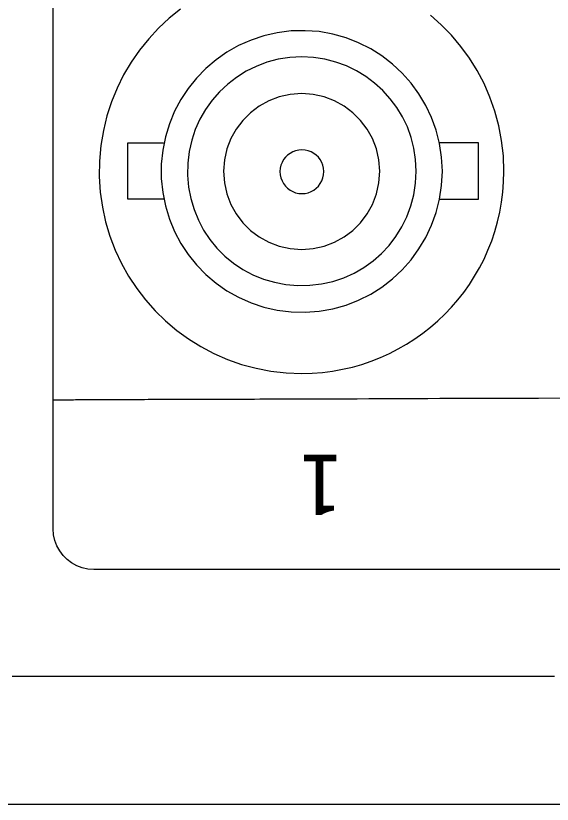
# Model space of a CAD drawing. Units: millimetres on the paper. Extents: x -139 to 141, y -98 to 91.
# Drawn here: x -2.56 to 1.77, y 48.27 to 54.63 of the extents above; entities that cross this region are included whole.
import ezdxf
from ezdxf.enums import TextEntityAlignment as Align

# ---------------------------------------------------------------- set-up
doc = ezdxf.new("R2010")
doc.units = ezdxf.units.MM
doc.layers.add('0-1_外形線', color=4, linetype='Continuous')
doc.styles.add('ＭＳ ゴシック', font='')
doc.styles.get('ＭＳ ゴシック').set_extended_font_data('MS Gothic')

msp = doc.modelspace()

# ---------------------------------------------------------------- linework, layer by layer
at = {"layer": '0-1_外形線'}
for p, q in [((-1.651, 53.605), (-1.363, 53.605)), ((-1.651, 53.15), (-1.651, 53.605)), ((1.18, 53.605), (0.865, 53.605)), ((1.18, 53.15), (1.18, 53.605)), ((-1.363, 53.15), (-1.651, 53.15)), ((0.865, 53.15), (1.18, 53.15)), ((-43.421, 48.266), (31.159, 48.266))]:
    msp.add_line(p, q, dxfattribs=at)
for points in [[(-2.254, 52.496), (-2.254, 52.541), (-2.254, 52.587), (-2.254, 52.678), (-2.254, 52.771), (-2.254, 52.865), (-2.254, 52.96), (-2.254, 53.056), (-2.254, 53.153), (-2.254, 53.251), (-2.254, 53.35), (-2.254, 53.45), (-2.254, 53.551), (-2.254, 53.652), (-2.254, 53.754), (-2.254, 53.856), (-2.254, 53.959), (-2.254, 54.063), (-2.254, 54.167), (-2.254, 54.272), (-2.254, 54.377), (-2.254, 54.587), (-2.254, 54.799)], [(-1.225, 54.683), (-1.317, 54.609), (-1.403, 54.529), (-1.483, 54.443), (-1.557, 54.351), (-1.624, 54.254), (-1.685, 54.152), (-1.738, 54.046), (-1.783, 53.935), (-1.82, 53.821), (-1.849, 53.703), (-1.869, 53.581), (-1.88, 53.457), (-1.882, 53.331), (-1.874, 53.206), (-1.857, 53.084), (-1.831, 52.965)], [(1.168, 54.187), (1.106, 54.287), (1.037, 54.382), (0.961, 54.472), (0.879, 54.556), (0.791, 54.635)], [(0.888, 53.375), (0.882, 53.488), (0.866, 53.599), (0.838, 53.706), (0.801, 53.808), (0.755, 53.906), (0.699, 53.999), (0.635, 54.086), (0.564, 54.166), (0.486, 54.239), (0.4, 54.305), (0.309, 54.363), (0.212, 54.412), (0.111, 54.451), (0.004, 54.481), (-0.106, 54.501), (-0.219, 54.509), (-0.334, 54.507), (-0.445, 54.492), (-0.553, 54.468), (-0.657, 54.433), (-0.757, 54.388), (-0.851, 54.335), (-0.939, 54.273), (-1.021, 54.204), (-1.096, 54.127), (-1.163, 54.043), (-1.223, 53.953), (-1.274, 53.858), (-1.315, 53.757), (-1.348, 53.653), (-1.37, 53.544), (-1.381, 53.432), (-1.381, 53.317), (-1.37, 53.204), (-1.348, 53.095), (-1.315, 52.989), (-1.274, 52.888), (-1.223, 52.792), (-1.163, 52.702)], [(-0.248, 54.298), (-0.344, 54.293), (-0.438, 54.278), (-0.528, 54.254), (-0.614, 54.221), (-0.696, 54.181), (-0.774, 54.132), (-0.845, 54.077), (-0.911, 54.015), (-0.971, 53.947), (-1.024, 53.873), (-1.069, 53.794), (-1.107, 53.711), (-1.136, 53.624), (-1.157, 53.533), (-1.168, 53.439), (-1.17, 53.342), (-1.162, 53.246), (-1.144, 53.154), (-1.117, 53.065), (-1.082, 52.98), (-1.04, 52.899), (-0.989, 52.824), (-0.932, 52.754), (-0.868, 52.69), (-0.798, 52.633), (-0.723, 52.582), (-0.642, 52.539), (-0.557, 52.504), (-0.468, 52.478), (-0.376, 52.46), (-0.28, 52.452), (-0.183, 52.454), (-0.088, 52.465), (0.004, 52.486), (0.092, 52.515), (0.175, 52.553), (0.254, 52.598), (0.328, 52.651), (0.396, 52.711)], [(0.396, 52.711), (0.458, 52.776), (0.513, 52.848), (0.561, 52.925), (0.602, 53.007), (0.634, 53.094), (0.658, 53.184), (0.672, 53.278), (0.677, 53.375), (0.672, 53.468), (0.658, 53.56), (0.636, 53.648), (0.605, 53.732), (0.566, 53.813), (0.52, 53.889), (0.466, 53.96), (0.407, 54.026), (0.341, 54.085), (0.27, 54.139), (0.194, 54.185), (0.113, 54.224), (0.028, 54.256), (-0.061, 54.279), (-0.153, 54.293), (-0.248, 54.298)], [(-0.248, 51.743), (-0.164, 51.745), (-0.081, 51.751), (0.001, 51.762), (0.082, 51.776), (0.161, 51.794), (0.238, 51.816), (0.314, 51.842), (0.388, 51.871), (0.46, 51.904), (0.531, 51.94), (0.599, 51.979), (0.665, 52.021), (0.729, 52.067), (0.791, 52.115), (0.85, 52.166), (0.907, 52.22), (0.961, 52.277), (1.012, 52.336), (1.061, 52.397), (1.106, 52.461), (1.148, 52.527), (1.188, 52.596), (1.224, 52.666), (1.256, 52.738), (1.286, 52.812), (1.311, 52.888), (1.333, 52.965), (1.351, 53.044), (1.366, 53.125), (1.376, 53.206), (1.382, 53.289), (1.385, 53.373), (1.38, 53.499), (1.366, 53.622), (1.343, 53.742), (1.311, 53.859), (1.271, 53.973), (1.224, 54.082), (1.168, 54.187)], [(-0.248, 54.001), (-0.34, 53.994), (-0.429, 53.974), (-0.513, 53.942), (-0.59, 53.899), (-0.661, 53.847), (-0.723, 53.785), (-0.777, 53.715), (-0.82, 53.638), (-0.852, 53.555), (-0.872, 53.467), (-0.879, 53.375)], [(0.382, 53.375), (0.375, 53.467), (0.355, 53.555), (0.323, 53.638), (0.281, 53.715), (0.227, 53.785), (0.165, 53.847), (0.095, 53.899), (0.018, 53.942), (-0.066, 53.974), (-0.155, 53.994), (-0.248, 54.001)], [(-0.246, 53.547), (-0.272, 53.545), (-0.297, 53.54), (-0.32, 53.531), (-0.342, 53.519), (-0.362, 53.504), (-0.379, 53.487), (-0.394, 53.468), (-0.406, 53.446), (-0.415, 53.423), (-0.421, 53.399), (-0.423, 53.373)], [(-0.069, 53.373), (-0.071, 53.399), (-0.077, 53.423), (-0.086, 53.446), (-0.098, 53.468), (-0.112, 53.487), (-0.13, 53.504), (-0.15, 53.519), (-0.171, 53.531), (-0.195, 53.54), (-0.22, 53.545), (-0.246, 53.547), (-0.272, 53.545), (-0.297, 53.54), (-0.32, 53.531), (-0.342, 53.519), (-0.362, 53.504), (-0.379, 53.487), (-0.394, 53.468), (-0.406, 53.446), (-0.415, 53.423), (-0.421, 53.399), (-0.423, 53.373)], [(-0.069, 53.373), (-0.071, 53.399), (-0.077, 53.423), (-0.086, 53.446), (-0.098, 53.468), (-0.112, 53.487), (-0.13, 53.504), (-0.15, 53.519), (-0.171, 53.531), (-0.195, 53.54), (-0.22, 53.545), (-0.246, 53.547)], [(-1.163, 52.702), (-1.096, 52.619), (-1.021, 52.542), (-0.939, 52.472), (-0.851, 52.41), (-0.757, 52.357), (-0.657, 52.313), (-0.553, 52.278), (-0.445, 52.253), (-0.334, 52.239), (-0.219, 52.236), (-0.106, 52.245), (0.004, 52.264), (0.111, 52.294), (0.212, 52.334), (0.309, 52.382), (0.4, 52.44), (0.486, 52.506), (0.564, 52.579), (0.635, 52.66), (0.699, 52.747), (0.755, 52.84), (0.801, 52.938), (0.838, 53.041), (0.866, 53.149), (0.882, 53.26), (0.888, 53.375)], [(-0.879, 53.375), (-0.872, 53.281), (-0.852, 53.191), (-0.82, 53.107), (-0.777, 53.03), (-0.723, 52.959), (-0.661, 52.897), (-0.59, 52.844), (-0.513, 52.801), (-0.429, 52.77), (-0.34, 52.75), (-0.248, 52.743)], [(-0.423, 53.373), (-0.421, 53.346), (-0.415, 53.321), (-0.406, 53.297), (-0.394, 53.275), (-0.379, 53.255), (-0.362, 53.238), (-0.342, 53.222), (-0.32, 53.21), (-0.297, 53.201), (-0.272, 53.196), (-0.246, 53.194), (-0.22, 53.196), (-0.195, 53.201), (-0.171, 53.21), (-0.15, 53.222), (-0.13, 53.238), (-0.112, 53.255), (-0.098, 53.275), (-0.086, 53.297), (-0.077, 53.321), (-0.071, 53.346), (-0.069, 53.373)], [(-0.423, 53.373), (-0.421, 53.346), (-0.415, 53.321), (-0.406, 53.297), (-0.394, 53.275), (-0.379, 53.255), (-0.362, 53.238), (-0.342, 53.222), (-0.32, 53.21), (-0.297, 53.201), (-0.272, 53.196), (-0.246, 53.194)], [(-0.248, 52.743), (-0.155, 52.75), (-0.066, 52.77), (0.018, 52.801), (0.095, 52.844), (0.165, 52.897), (0.227, 52.959), (0.281, 53.03), (0.323, 53.107), (0.355, 53.191), (0.375, 53.281), (0.382, 53.375)], [(-0.246, 53.194), (-0.22, 53.196), (-0.195, 53.201), (-0.171, 53.21), (-0.15, 53.222), (-0.13, 53.238), (-0.112, 53.255), (-0.098, 53.275), (-0.086, 53.297), (-0.077, 53.321), (-0.071, 53.346), (-0.069, 53.373)], [(-1.831, 52.965), (-1.796, 52.85), (-1.754, 52.738), (-1.703, 52.631), (-1.645, 52.527), (-1.58, 52.429), (-1.509, 52.336), (-1.43, 52.248), (-1.346, 52.166), (-1.256, 52.09), (-1.161, 52.021), (-1.061, 51.959), (-0.956, 51.904), (-0.846, 51.856), (-0.733, 51.816), (-0.616, 51.785), (-0.496, 51.762), (-0.373, 51.748), (-0.248, 51.743)], [(-2.254, 51.055), (-2.254, 51.083), (-2.254, 51.111), (-2.254, 51.14), (-2.254, 51.169), (-2.254, 51.199), (-2.254, 51.229), (-2.254, 51.26), (-2.254, 51.292), (-2.254, 51.324), (-2.254, 51.356), (-2.254, 51.389), (-2.254, 51.423), (-2.254, 51.457), (-2.254, 51.492), (-2.254, 51.527), (-2.254, 51.562), (-2.254, 51.598), (-2.254, 51.635), (-2.254, 51.671), (-2.254, 51.709), (-2.254, 51.747), (-2.254, 51.785), (-2.254, 51.824), (-2.254, 51.863), (-2.254, 51.902), (-2.254, 51.942), (-2.254, 51.982), (-2.254, 52.023), (-2.254, 52.064), (-2.254, 52.106), (-2.254, 52.148), (-2.254, 52.19), (-2.254, 52.233), (-2.254, 52.276), (-2.254, 52.319), (-2.254, 52.363), (-2.254, 52.407), (-2.254, 52.451), (-2.254, 52.496)], [(-0.249, 51.538), (-0.161, 51.538), (-0.072, 51.538), (0.018, 51.539), (0.109, 51.539), (0.2, 51.539), (0.293, 51.54), (0.387, 51.54), (0.482, 51.54), (0.577, 51.541), (0.673, 51.541), (0.77, 51.541), (0.867, 51.542), (0.966, 51.542), (1.064, 51.542), (1.163, 51.543), (1.263, 51.543), (1.363, 51.543), (1.463, 51.544), (1.664, 51.544), (1.867, 51.545)], [(-2.254, 51.531), (-2.254, 51.531), (-2.253, 51.531), (-2.251, 51.531), (-2.248, 51.531), (-2.245, 51.531), (-2.24, 51.531), (-2.235, 51.531), (-2.229, 51.531), (-2.223, 51.531), (-2.216, 51.531), (-2.208, 51.531), (-2.199, 51.531), (-2.19, 51.531), (-2.18, 51.531), (-2.169, 51.531), (-2.157, 51.531), (-2.145, 51.531), (-2.132, 51.531), (-2.118, 51.531), (-2.104, 51.531), (-2.089, 51.531), (-2.074, 51.532), (-2.057, 51.532), (-2.041, 51.532), (-2.023, 51.532), (-2.005, 51.532), (-1.986, 51.532), (-1.967, 51.532), (-1.947, 51.532), (-1.926, 51.532), (-1.905, 51.532), (-1.883, 51.532), (-1.86, 51.532), (-1.837, 51.532), (-1.814, 51.532), (-1.789, 51.532), (-1.765, 51.533), (-1.739, 51.533), (-1.713, 51.533)], [(-2.254, 50.519), (-2.254, 50.522), (-2.254, 50.53), (-2.254, 50.544), (-2.254, 50.562), (-2.254, 50.585), (-2.254, 50.612), (-2.254, 50.643), (-2.254, 50.677), (-2.254, 50.754), (-2.254, 50.839), (-2.254, 50.931), (-2.254, 51.025), (-2.254, 51.119), (-2.254, 51.211), (-2.254, 51.296), (-2.254, 51.373), (-2.254, 51.407), (-2.254, 51.438), (-2.254, 51.465), (-2.254, 51.487), (-2.254, 51.506), (-2.254, 51.52), (-2.254, 51.528), (-2.254, 51.531)], [(-1.713, 51.533), (-1.687, 51.533), (-1.66, 51.533), (-1.632, 51.533), (-1.604, 51.533), (-1.576, 51.533), (-1.547, 51.533), (-1.517, 51.533), (-1.487, 51.534), (-1.456, 51.534), (-1.425, 51.534), (-1.394, 51.534), (-1.361, 51.534), (-1.329, 51.534), (-1.296, 51.534), (-1.262, 51.534), (-1.228, 51.534), (-1.194, 51.535), (-1.159, 51.535), (-1.124, 51.535), (-1.088, 51.535), (-1.052, 51.535), (-1.015, 51.535), (-0.978, 51.535), (-0.941, 51.535), (-0.903, 51.536), (-0.865, 51.536), (-0.826, 51.536), (-0.787, 51.536), (-0.748, 51.536), (-0.708, 51.536), (-0.668, 51.536), (-0.628, 51.536), (-0.587, 51.537), (-0.546, 51.537), (-0.504, 51.537), (-0.463, 51.537), (-0.42, 51.537), (-0.335, 51.537), (-0.249, 51.538)], [(-2.254, 50.489), (-2.254, 50.49), (-2.254, 50.491), (-2.254, 50.493), (-2.254, 50.496), (-2.254, 50.5), (-2.254, 50.504), (-2.254, 50.509), (-2.254, 50.515), (-2.254, 50.522), (-2.254, 50.53), (-2.254, 50.538), (-2.254, 50.547), (-2.254, 50.557), (-2.254, 50.568), (-2.254, 50.579), (-2.254, 50.591), (-2.254, 50.604), (-2.254, 50.617), (-2.254, 50.631), (-2.254, 50.646), (-2.254, 50.662), (-2.254, 50.678), (-2.254, 50.695), (-2.254, 50.713), (-2.254, 50.731), (-2.254, 50.75), (-2.254, 50.77), (-2.254, 50.79), (-2.254, 50.811), (-2.254, 50.833), (-2.254, 50.855), (-2.254, 50.878), (-2.254, 50.901), (-2.254, 50.925), (-2.254, 50.95), (-2.254, 50.976), (-2.254, 51.001), (-2.254, 51.028), (-2.254, 51.055)], [(-1.926, 50.16), (-1.974, 50.164), (-2.021, 50.174), (-2.064, 50.191), (-2.105, 50.214), (-2.141, 50.242), (-2.174, 50.274), (-2.201, 50.311), (-2.224, 50.351), (-2.24, 50.395), (-2.251, 50.441), (-2.254, 50.489)], [(-1.583, 50.16), (-1.603, 50.16), (-1.623, 50.16), (-1.642, 50.16), (-1.66, 50.16), (-1.678, 50.16), (-1.696, 50.16), (-1.712, 50.16), (-1.729, 50.16), (-1.744, 50.16), (-1.759, 50.16), (-1.774, 50.16), (-1.787, 50.16), (-1.801, 50.16), (-1.813, 50.16), (-1.825, 50.16), (-1.836, 50.16), (-1.847, 50.16), (-1.857, 50.16), (-1.866, 50.16), (-1.875, 50.16), (-1.883, 50.16), (-1.891, 50.16), (-1.897, 50.16), (-1.903, 50.16), (-1.909, 50.16), (-1.913, 50.16), (-1.917, 50.16), (-1.92, 50.16), (-1.923, 50.16), (-1.925, 50.16), (-1.926, 50.16), (-1.926, 50.16)], [(-0.309, 50.16), (-0.385, 50.16), (-0.46, 50.16), (-0.534, 50.16), (-0.571, 50.16), (-0.607, 50.16), (-0.642, 50.16), (-0.678, 50.16), (-0.712, 50.16), (-0.747, 50.16), (-0.781, 50.16), (-0.815, 50.16), (-0.848, 50.16), (-0.881, 50.16), (-0.914, 50.16), (-0.946, 50.16), (-0.978, 50.16), (-1.009, 50.16), (-1.04, 50.16), (-1.071, 50.16), (-1.101, 50.16), (-1.131, 50.16), (-1.16, 50.16), (-1.189, 50.16), (-1.217, 50.16), (-1.245, 50.16), (-1.272, 50.16), (-1.299, 50.16), (-1.326, 50.16), (-1.351, 50.16), (-1.377, 50.16), (-1.402, 50.16), (-1.426, 50.16), (-1.45, 50.16), (-1.474, 50.16), (-1.496, 50.16), (-1.519, 50.16), (-1.541, 50.16), (-1.562, 50.16), (-1.583, 50.16)], [(1.882, 50.16), (1.695, 50.16), (1.509, 50.16), (1.324, 50.16), (1.232, 50.16), (1.141, 50.16), (1.049, 50.16), (0.959, 50.16), (0.869, 50.16), (0.779, 50.16), (0.69, 50.16), (0.602, 50.16), (0.515, 50.16), (0.428, 50.16), (0.342, 50.16), (0.257, 50.16), (0.173, 50.16), (0.09, 50.16), (0.008, 50.16), (-0.073, 50.16), (-0.153, 50.16), (-0.231, 50.16), (-0.309, 50.16)], [(-2.555, 49.298), (-2.585, 49.298)], [(-1.305, 49.298), (-1.339, 49.298), (-1.374, 49.298), (-1.408, 49.298), (-1.442, 49.298), (-1.476, 49.298), (-1.509, 49.298), (-1.543, 49.298), (-1.577, 49.298), (-1.61, 49.298), (-1.643, 49.298), (-1.677, 49.298), (-1.71, 49.298), (-1.743, 49.298), (-1.775, 49.298), (-1.808, 49.298), (-1.841, 49.298), (-1.873, 49.298), (-1.906, 49.298), (-1.938, 49.298), (-1.97, 49.298), (-2.002, 49.298), (-2.034, 49.298), (-2.065, 49.298), (-2.097, 49.298), (-2.128, 49.298), (-2.16, 49.298), (-2.191, 49.298), (-2.222, 49.298), (-2.253, 49.298), (-2.284, 49.298), (-2.314, 49.298), (-2.345, 49.298), (-2.375, 49.298), (-2.406, 49.298), (-2.436, 49.298), (-2.466, 49.298), (-2.496, 49.298), (-2.525, 49.298), (-2.555, 49.298)], [(0.124, 49.298), (0.086, 49.298), (0.047, 49.298), (0.009, 49.298), (-0.03, 49.298), (-0.068, 49.298), (-0.106, 49.298), (-0.144, 49.298), (-0.182, 49.298), (-0.22, 49.298), (-0.258, 49.298), (-0.296, 49.298), (-0.333, 49.298), (-0.371, 49.298), (-0.408, 49.298), (-0.445, 49.298), (-0.482, 49.298), (-0.519, 49.298), (-0.556, 49.298), (-0.593, 49.298), (-0.629, 49.298), (-0.666, 49.298), (-0.703, 49.298), (-0.739, 49.298), (-0.775, 49.298), (-0.811, 49.298), (-0.847, 49.298), (-0.883, 49.298), (-0.919, 49.298), (-0.955, 49.298), (-0.99, 49.298), (-1.026, 49.298), (-1.061, 49.298), (-1.096, 49.298), (-1.131, 49.298), (-1.166, 49.298), (-1.201, 49.298), (-1.236, 49.298), (-1.27, 49.298), (-1.305, 49.298)], [(1.709, 49.298), (1.666, 49.298), (1.624, 49.298), (1.582, 49.298), (1.54, 49.298), (1.498, 49.298), (1.456, 49.298), (1.414, 49.298), (1.372, 49.298), (1.331, 49.298), (1.289, 49.298), (1.248, 49.298), (1.206, 49.298), (1.165, 49.298), (1.124, 49.298), (1.083, 49.298), (1.041, 49.298), (1.001, 49.298), (0.96, 49.298), (0.919, 49.298), (0.878, 49.298), (0.838, 49.298), (0.797, 49.298), (0.757, 49.298), (0.717, 49.298), (0.676, 49.298), (0.636, 49.298), (0.596, 49.298), (0.557, 49.298), (0.517, 49.298), (0.477, 49.298), (0.437, 49.298), (0.398, 49.298), (0.359, 49.298), (0.319, 49.298), (0.28, 49.298), (0.241, 49.298), (0.202, 49.298), (0.163, 49.298), (0.124, 49.298)], [(1.794, 49.298), (1.751, 49.298), (1.709, 49.298)]]:
    msp.add_lwpolyline(points, dxfattribs=at)

# ---------------------------------------------------------------- texts
at = {"layer": '0-1_外形線', "style": 'ＭＳ ゴシック'}
msp.add_text('1', height=0.4997, rotation=180, dxfattribs=at).set_placement((0.077, 51.236), align=Align.BOTTOM_LEFT)

doc.saveas('drawing.dxf')
